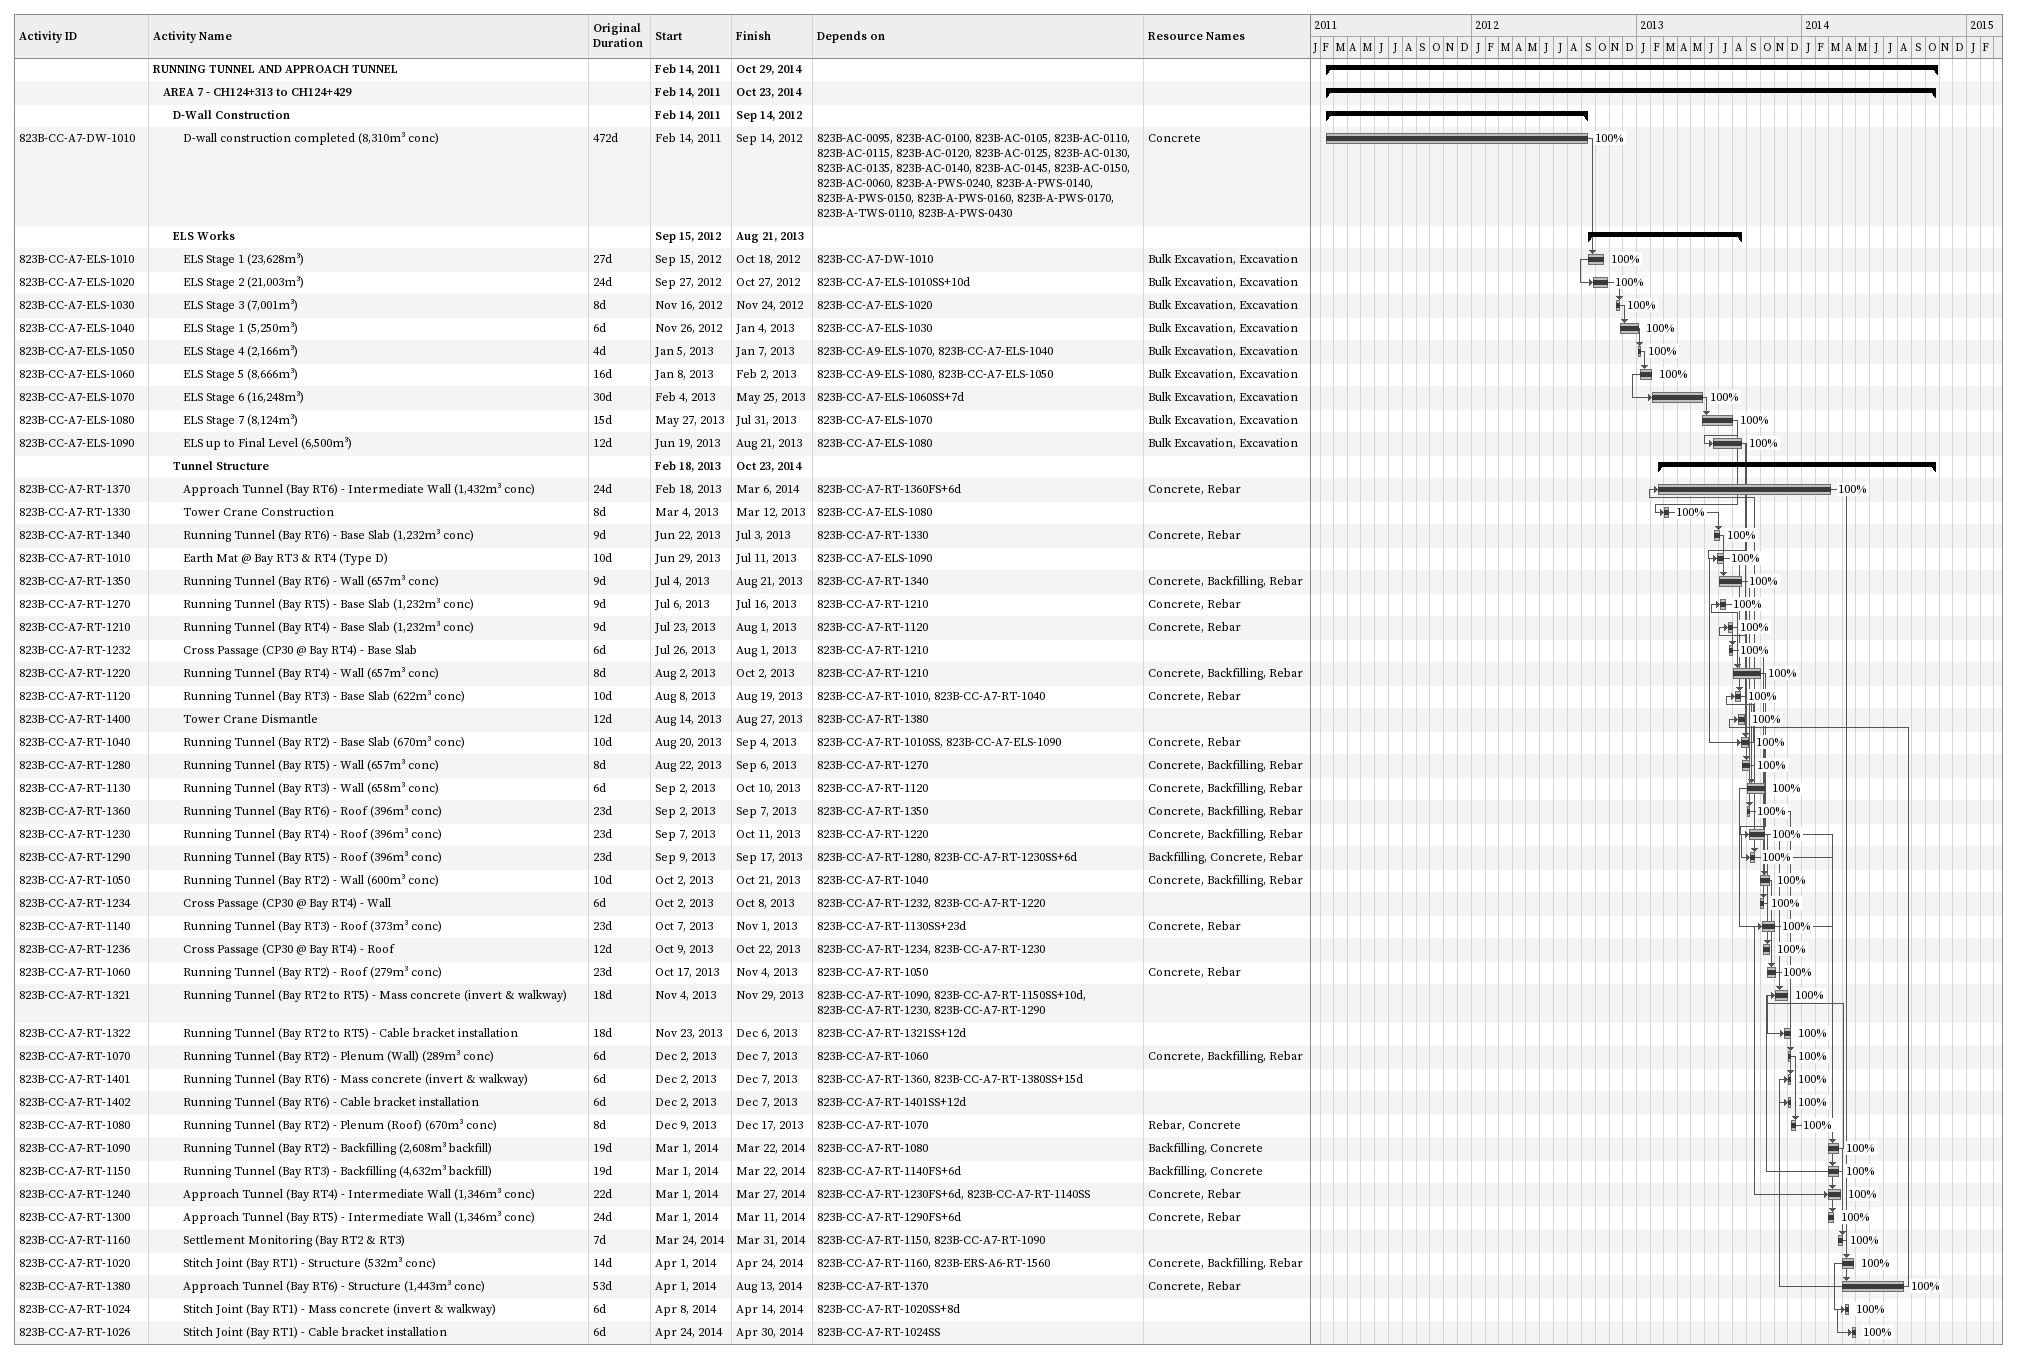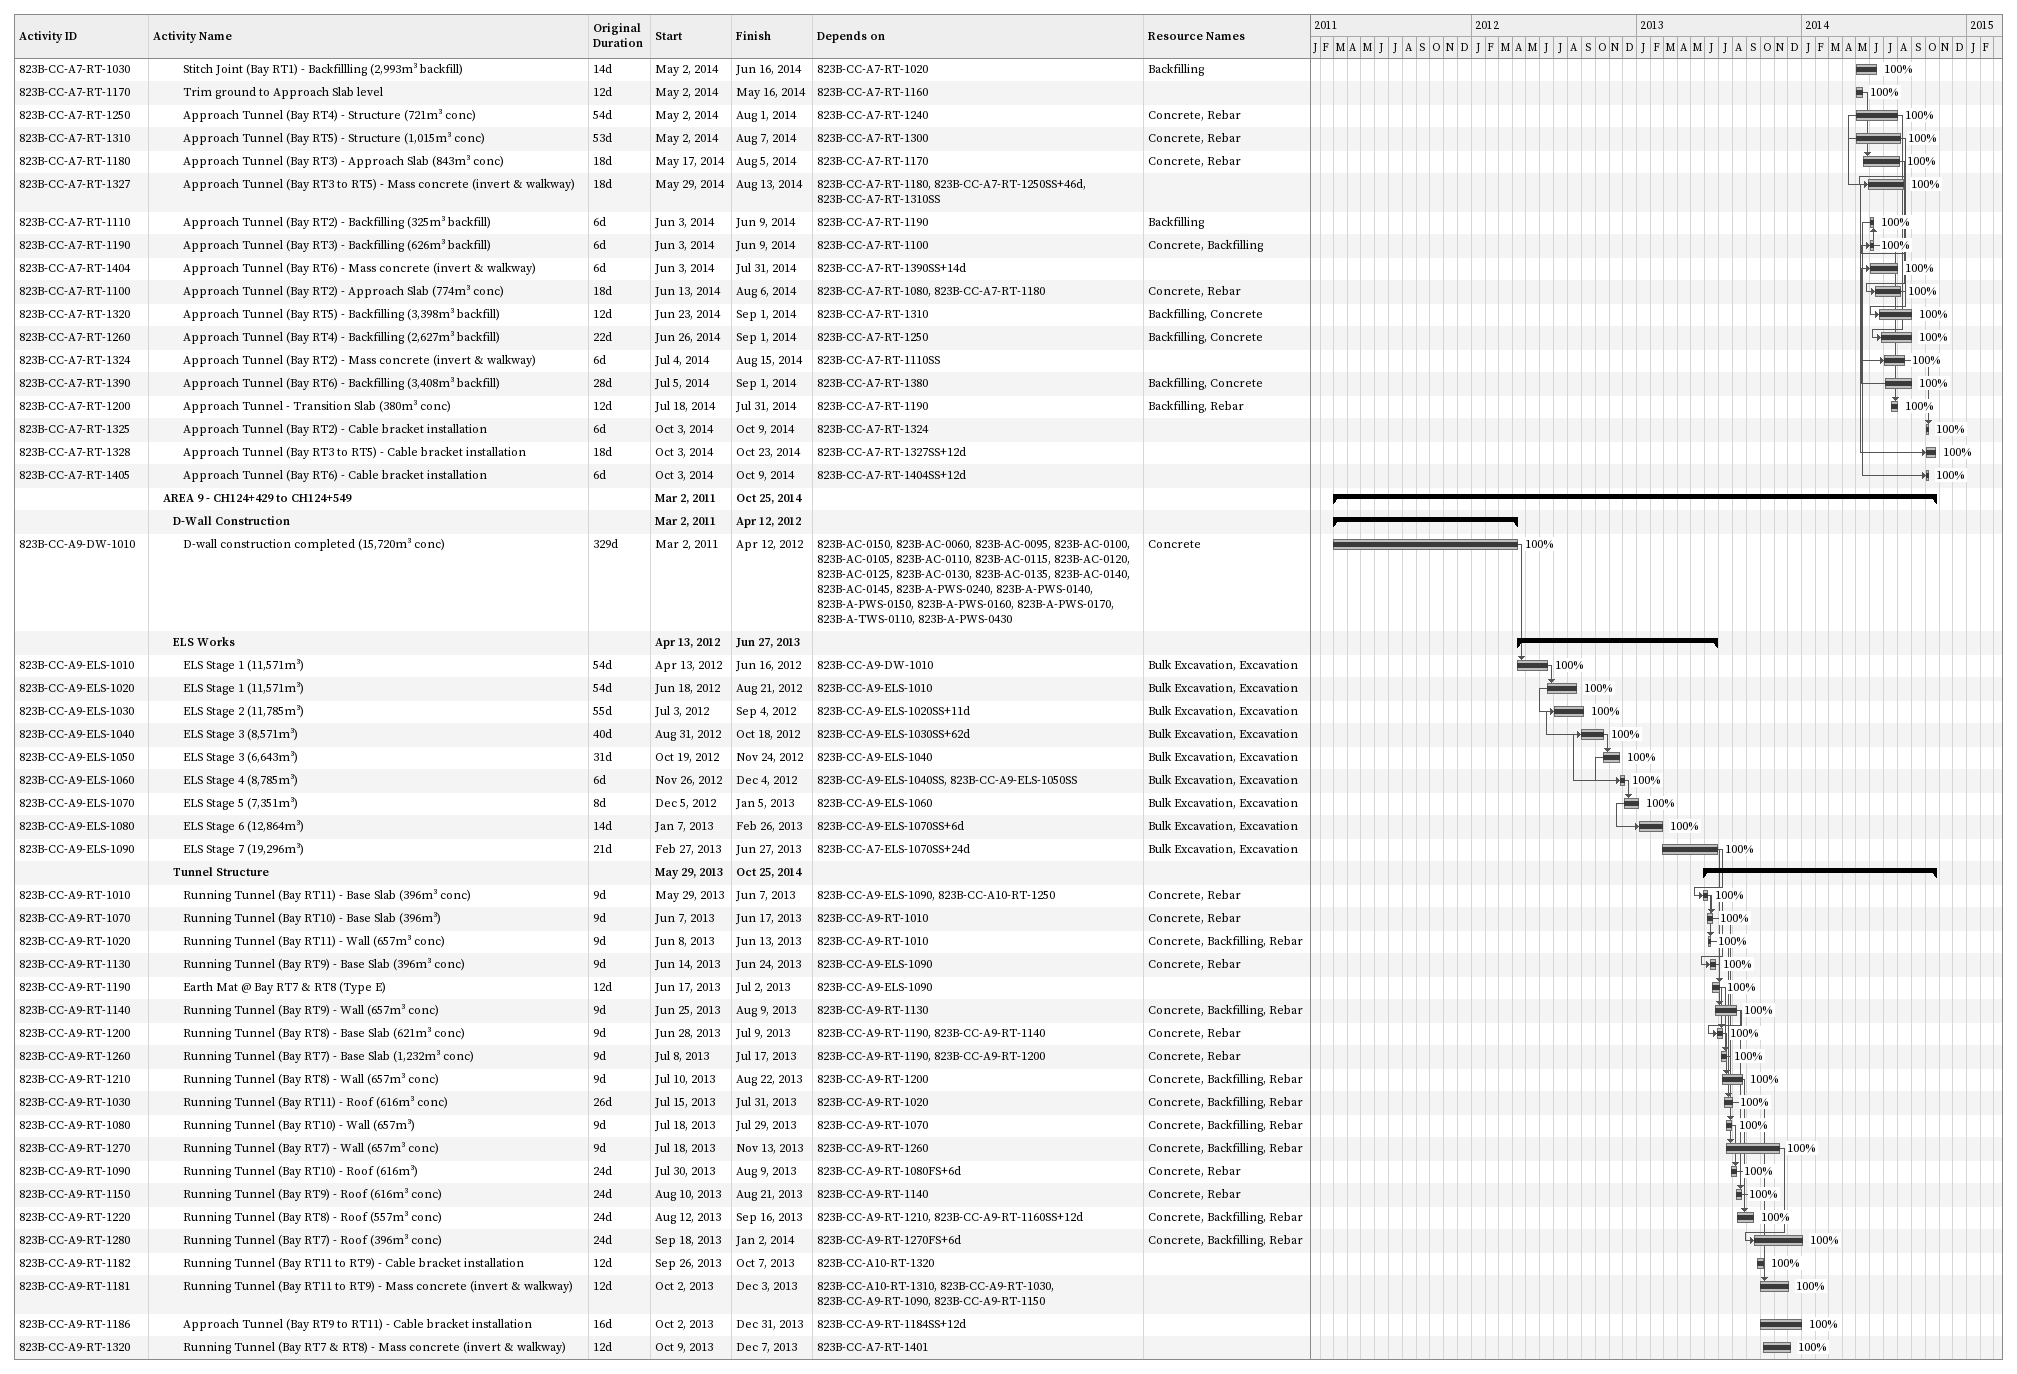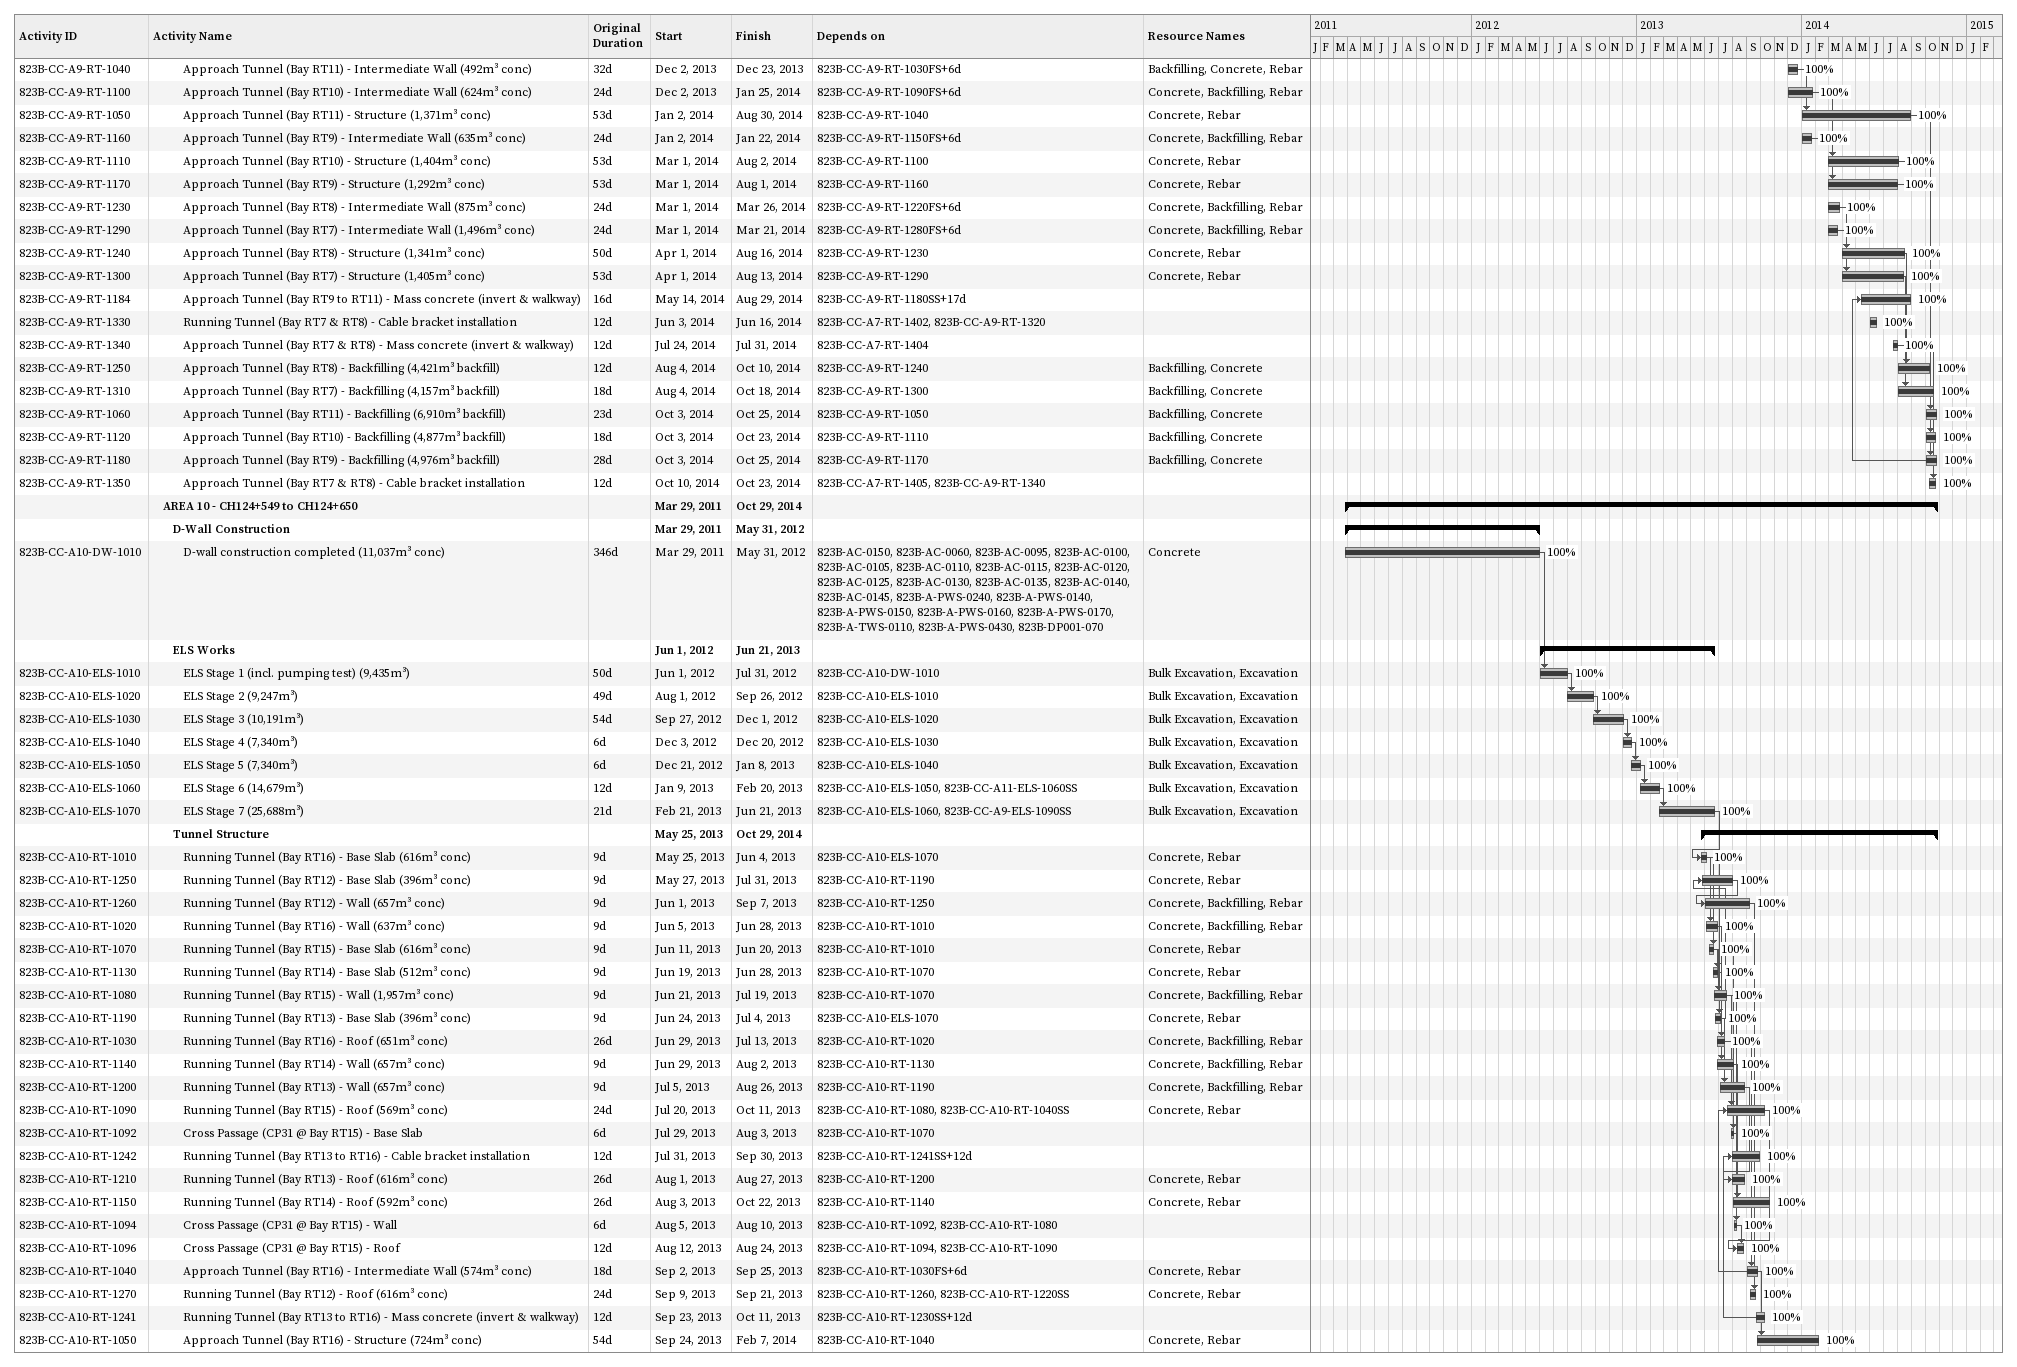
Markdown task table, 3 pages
| ID | Level | Task | Original duration | Start | Finish | Predecessors | Resources | % complete |
|---|---|---|---|---|---|---|---|---|
|  | 1 | **RUNNING TUNNEL AND APPROACH TUNNEL** |  | 2011-02-14 | 2014-10-29 |  |  |  |
|  | 2 | **AREA 7 - CH124+313 to CH124+429** |  | 2011-02-14 | 2014-10-23 |  |  |  |
|  | 3 | **D-Wall Construction** |  | 2011-02-14 | 2012-09-14 |  |  |  |
| 823B-CC-A7-DW-1010 | 4 | D-wall construction completed (8,310m³ conc) | 472d | 2011-02-14 | 2012-09-14 | 823B-AC-0095, 823B-AC-0100, 823B-AC-0105, 823B-AC-0110, 823B-AC-0115, 823B-AC-0120, 823B-AC-0125, 823B-AC-0130, 823B-AC-0135, 823B-AC-0140, 823B-AC-0145, 823B-AC-0150, 823B-AC-0060, 823B-A-PWS-0240, 823B-A-PWS-0140, 823B-A-PWS-0150, 823B-A-PWS-0160, 823B-A-PWS-0170, 823B-A-TWS-0110, 823B-A-PWS-0430 | Concrete | 100 |
|  | 3 | **ELS Works** |  | 2012-09-15 | 2013-08-21 |  |  |  |
| 823B-CC-A7-ELS-1010 | 4 | ELS Stage 1 (23,628m³) | 27d | 2012-09-15 | 2012-10-18 | 823B-CC-A7-DW-1010 | Bulk Excavation, Excavation | 100 |
| 823B-CC-A7-ELS-1020 | 4 | ELS Stage 2 (21,003m³) | 24d | 2012-09-27 | 2012-10-27 | 823B-CC-A7-ELS-1010SS+10d | Bulk Excavation, Excavation | 100 |
| 823B-CC-A7-ELS-1030 | 4 | ELS Stage 3 (7,001m³) | 8d | 2012-11-16 | 2012-11-24 | 823B-CC-A7-ELS-1020 | Bulk Excavation, Excavation | 100 |
| 823B-CC-A7-ELS-1040 | 4 | ELS Stage 1 (5,250m³) | 6d | 2012-11-26 | 2013-01-04 | 823B-CC-A7-ELS-1030 | Bulk Excavation, Excavation | 100 |
| 823B-CC-A7-ELS-1050 | 4 | ELS Stage 4 (2,166m³) | 4d | 2013-01-05 | 2013-01-07 | 823B-CC-A9-ELS-1070, 823B-CC-A7-ELS-1040 | Bulk Excavation, Excavation | 100 |
| 823B-CC-A7-ELS-1060 | 4 | ELS Stage 5 (8,666m³) | 16d | 2013-01-08 | 2013-02-02 | 823B-CC-A9-ELS-1080, 823B-CC-A7-ELS-1050 | Bulk Excavation, Excavation | 100 |
| 823B-CC-A7-ELS-1070 | 4 | ELS Stage 6 (16,248m³) | 30d | 2013-02-04 | 2013-05-25 | 823B-CC-A7-ELS-1060SS+7d | Bulk Excavation, Excavation | 100 |
| 823B-CC-A7-ELS-1080 | 4 | ELS Stage 7 (8,124m³) | 15d | 2013-05-27 | 2013-07-31 | 823B-CC-A7-ELS-1070 | Bulk Excavation, Excavation | 100 |
| 823B-CC-A7-ELS-1090 | 4 | ELS up to Final Level (6,500m³) | 12d | 2013-06-19 | 2013-08-21 | 823B-CC-A7-ELS-1080 | Bulk Excavation, Excavation | 100 |
|  | 3 | **Tunnel Structure** |  | 2013-02-18 | 2014-10-23 |  |  |  |
| 823B-CC-A7-RT-1370 | 4 | Approach Tunnel (Bay RT6) - Intermediate Wall (1,432m³ conc) | 24d | 2013-02-18 | 2014-03-06 | 823B-CC-A7-RT-1360FS+6d | Concrete, Rebar | 100 |
| 823B-CC-A7-RT-1330 | 4 | Tower Crane Construction | 8d | 2013-03-04 | 2013-03-12 | 823B-CC-A7-ELS-1080 |  | 100 |
| 823B-CC-A7-RT-1340 | 4 | Running Tunnel (Bay RT6) - Base Slab (1,232m³ conc) | 9d | 2013-06-22 | 2013-07-03 | 823B-CC-A7-RT-1330 | Concrete, Rebar | 100 |
| 823B-CC-A7-RT-1010 | 4 | Earth Mat @ Bay RT3 & RT4 (Type D) | 10d | 2013-06-29 | 2013-07-11 | 823B-CC-A7-ELS-1090 |  | 100 |
| 823B-CC-A7-RT-1350 | 4 | Running Tunnel (Bay RT6) - Wall (657m³ conc) | 9d | 2013-07-04 | 2013-08-21 | 823B-CC-A7-RT-1340 | Concrete, Backfilling, Rebar | 100 |
| 823B-CC-A7-RT-1270 | 4 | Running Tunnel (Bay RT5) - Base Slab (1,232m³ conc) | 9d | 2013-07-06 | 2013-07-16 | 823B-CC-A7-RT-1210 | Concrete, Rebar | 100 |
| 823B-CC-A7-RT-1210 | 4 | Running Tunnel (Bay RT4) - Base Slab (1,232m³ conc) | 9d | 2013-07-23 | 2013-08-01 | 823B-CC-A7-RT-1120 | Concrete, Rebar | 100 |
| 823B-CC-A7-RT-1232 | 4 | Cross Passage (CP30 @ Bay RT4) - Base Slab | 6d | 2013-07-26 | 2013-08-01 | 823B-CC-A7-RT-1210 |  | 100 |
| 823B-CC-A7-RT-1220 | 4 | Running Tunnel (Bay RT4) - Wall (657m³ conc) | 8d | 2013-08-02 | 2013-10-02 | 823B-CC-A7-RT-1210 | Concrete, Backfilling, Rebar | 100 |
| 823B-CC-A7-RT-1120 | 4 | Running Tunnel (Bay RT3) - Base Slab (622m³ conc) | 10d | 2013-08-08 | 2013-08-19 | 823B-CC-A7-RT-1010, 823B-CC-A7-RT-1040 | Concrete, Rebar | 100 |
| 823B-CC-A7-RT-1400 | 4 | Tower Crane Dismantle | 12d | 2013-08-14 | 2013-08-27 | 823B-CC-A7-RT-1380 |  | 100 |
| 823B-CC-A7-RT-1040 | 4 | Running Tunnel (Bay RT2) - Base Slab (670m³ conc) | 10d | 2013-08-20 | 2013-09-04 | 823B-CC-A7-RT-1010SS, 823B-CC-A7-ELS-1090 | Concrete, Rebar | 100 |
| 823B-CC-A7-RT-1280 | 4 | Running Tunnel (Bay RT5) - Wall (657m³ conc) | 8d | 2013-08-22 | 2013-09-06 | 823B-CC-A7-RT-1270 | Concrete, Backfilling, Rebar | 100 |
| 823B-CC-A7-RT-1130 | 4 | Running Tunnel (Bay RT3) - Wall (658m³ conc) | 6d | 2013-09-02 | 2013-10-10 | 823B-CC-A7-RT-1120 | Concrete, Backfilling, Rebar | 100 |
| 823B-CC-A7-RT-1360 | 4 | Running Tunnel (Bay RT6) - Roof (396m³ conc) | 23d | 2013-09-02 | 2013-09-07 | 823B-CC-A7-RT-1350 | Concrete, Backfilling, Rebar | 100 |
| 823B-CC-A7-RT-1230 | 4 | Running Tunnel (Bay RT4) - Roof (396m³ conc) | 23d | 2013-09-07 | 2013-10-11 | 823B-CC-A7-RT-1220 | Concrete, Backfilling, Rebar | 100 |
| 823B-CC-A7-RT-1290 | 4 | Running Tunnel (Bay RT5) - Roof (396m³ conc) | 23d | 2013-09-09 | 2013-09-17 | 823B-CC-A7-RT-1280, 823B-CC-A7-RT-1230SS+6d | Backfilling, Concrete, Rebar | 100 |
| 823B-CC-A7-RT-1050 | 4 | Running Tunnel (Bay RT2) - Wall (600m³ conc) | 10d | 2013-10-02 | 2013-10-21 | 823B-CC-A7-RT-1040 | Concrete, Backfilling, Rebar | 100 |
| 823B-CC-A7-RT-1234 | 4 | Cross Passage (CP30 @ Bay RT4) - Wall | 6d | 2013-10-02 | 2013-10-08 | 823B-CC-A7-RT-1232, 823B-CC-A7-RT-1220 |  | 100 |
| 823B-CC-A7-RT-1140 | 4 | Running Tunnel (Bay RT3) - Roof (373m³ conc) | 23d | 2013-10-07 | 2013-11-01 | 823B-CC-A7-RT-1130SS+23d | Concrete, Rebar | 100 |
| 823B-CC-A7-RT-1236 | 4 | Cross Passage (CP30 @ Bay RT4) - Roof | 12d | 2013-10-09 | 2013-10-22 | 823B-CC-A7-RT-1234, 823B-CC-A7-RT-1230 |  | 100 |
| 823B-CC-A7-RT-1060 | 4 | Running Tunnel (Bay RT2) - Roof (279m³ conc) | 23d | 2013-10-17 | 2013-11-04 | 823B-CC-A7-RT-1050 | Concrete, Rebar | 100 |
| 823B-CC-A7-RT-1321 | 4 | Running Tunnel (Bay RT2 to RT5) - Mass concrete (invert & walkway) | 18d | 2013-11-04 | 2013-11-29 | 823B-CC-A7-RT-1090, 823B-CC-A7-RT-1150SS+10d, 823B-CC-A7-RT-1230, 823B-CC-A7-RT-1290 |  | 100 |
| 823B-CC-A7-RT-1322 | 4 | Running Tunnel (Bay RT2 to RT5) - Cable bracket installation | 18d | 2013-11-23 | 2013-12-06 | 823B-CC-A7-RT-1321SS+12d |  | 100 |
| 823B-CC-A7-RT-1070 | 4 | Running Tunnel (Bay RT2) - Plenum (Wall) (289m³ conc) | 6d | 2013-12-02 | 2013-12-07 | 823B-CC-A7-RT-1060 | Concrete, Backfilling, Rebar | 100 |
| 823B-CC-A7-RT-1401 | 4 | Running Tunnel (Bay RT6) - Mass concrete (invert & walkway) | 6d | 2013-12-02 | 2013-12-07 | 823B-CC-A7-RT-1360, 823B-CC-A7-RT-1380SS+15d |  | 100 |
| 823B-CC-A7-RT-1402 | 4 | Running Tunnel (Bay RT6) - Cable bracket installation | 6d | 2013-12-02 | 2013-12-07 | 823B-CC-A7-RT-1401SS+12d |  | 100 |
| 823B-CC-A7-RT-1080 | 4 | Running Tunnel (Bay RT2) - Plenum (Roof) (670m³ conc) | 8d | 2013-12-09 | 2013-12-17 | 823B-CC-A7-RT-1070 | Rebar, Concrete | 100 |
| 823B-CC-A7-RT-1090 | 4 | Running Tunnel (Bay RT2) - Backfilling (2,608m³ backfill) | 19d | 2014-03-01 | 2014-03-22 | 823B-CC-A7-RT-1080 | Backfilling, Concrete | 100 |
| 823B-CC-A7-RT-1150 | 4 | Running Tunnel (Bay RT3) - Backfilling (4,632m³ backfill) | 19d | 2014-03-01 | 2014-03-22 | 823B-CC-A7-RT-1140FS+6d | Backfilling, Concrete | 100 |
| 823B-CC-A7-RT-1240 | 4 | Approach Tunnel (Bay RT4) - Intermediate Wall (1,346m³ conc) | 22d | 2014-03-01 | 2014-03-27 | 823B-CC-A7-RT-1230FS+6d, 823B-CC-A7-RT-1140SS | Concrete, Rebar | 100 |
| 823B-CC-A7-RT-1300 | 4 | Approach Tunnel (Bay RT5) - Intermediate Wall (1,346m³ conc) | 24d | 2014-03-01 | 2014-03-11 | 823B-CC-A7-RT-1290FS+6d | Concrete, Rebar | 100 |
| 823B-CC-A7-RT-1160 | 4 | Settlement Monitoring (Bay RT2 & RT3) | 7d | 2014-03-24 | 2014-03-31 | 823B-CC-A7-RT-1150, 823B-CC-A7-RT-1090 |  | 100 |
| 823B-CC-A7-RT-1020 | 4 | Stitch Joint (Bay RT1) - Structure (532m³ conc) | 14d | 2014-04-01 | 2014-04-24 | 823B-CC-A7-RT-1160, 823B-ERS-A6-RT-1560 | Concrete, Backfilling, Rebar | 100 |
| 823B-CC-A7-RT-1380 | 4 | Approach Tunnel (Bay RT6) - Structure (1,443m³ conc) | 53d | 2014-04-01 | 2014-08-13 | 823B-CC-A7-RT-1370 | Concrete, Rebar | 100 |
| 823B-CC-A7-RT-1024 | 4 | Stitch Joint (Bay RT1) - Mass concrete (invert & walkway) | 6d | 2014-04-08 | 2014-04-14 | 823B-CC-A7-RT-1020SS+8d |  | 100 |
| 823B-CC-A7-RT-1026 | 4 | Stitch Joint (Bay RT1) - Cable bracket installation | 6d | 2014-04-24 | 2014-04-30 | 823B-CC-A7-RT-1024SS |  | 100 |
| 823B-CC-A7-RT-1030 | 4 | Stitch Joint (Bay RT1) - Backfillling (2,993m³ backfill) | 14d | 2014-05-02 | 2014-06-16 | 823B-CC-A7-RT-1020 | Backfilling | 100 |
| 823B-CC-A7-RT-1170 | 4 | Trim ground to Approach Slab level | 12d | 2014-05-02 | 2014-05-16 | 823B-CC-A7-RT-1160 |  | 100 |
| 823B-CC-A7-RT-1250 | 4 | Approach Tunnel (Bay RT4) - Structure (721m³ conc) | 54d | 2014-05-02 | 2014-08-01 | 823B-CC-A7-RT-1240 | Concrete, Rebar | 100 |
| 823B-CC-A7-RT-1310 | 4 | Approach Tunnel (Bay RT5) - Structure (1,015m³ conc) | 53d | 2014-05-02 | 2014-08-07 | 823B-CC-A7-RT-1300 | Concrete, Rebar | 100 |
| 823B-CC-A7-RT-1180 | 4 | Approach Tunnel (Bay RT3) - Approach Slab (843m³ conc) | 18d | 2014-05-17 | 2014-08-05 | 823B-CC-A7-RT-1170 | Concrete, Rebar | 100 |
| 823B-CC-A7-RT-1327 | 4 | Approach Tunnel (Bay RT3 to RT5) - Mass concrete (invert & walkway) | 18d | 2014-05-29 | 2014-08-13 | 823B-CC-A7-RT-1180, 823B-CC-A7-RT-1250SS+46d, 823B-CC-A7-RT-1310SS |  | 100 |
| 823B-CC-A7-RT-1110 | 4 | Approach Tunnel (Bay RT2) - Backfilling (325m³ backfill) | 6d | 2014-06-03 | 2014-06-09 | 823B-CC-A7-RT-1190 | Backfilling | 100 |
| 823B-CC-A7-RT-1190 | 4 | Approach Tunnel (Bay RT3) - Backfilling (626m³ backfill) | 6d | 2014-06-03 | 2014-06-09 | 823B-CC-A7-RT-1100 | Concrete, Backfilling | 100 |
| 823B-CC-A7-RT-1404 | 4 | Approach Tunnel (Bay RT6) - Mass concrete (invert & walkway) | 6d | 2014-06-03 | 2014-07-31 | 823B-CC-A7-RT-1390SS+14d |  | 100 |
| 823B-CC-A7-RT-1100 | 4 | Approach Tunnel (Bay RT2) - Approach Slab (774m³ conc) | 18d | 2014-06-13 | 2014-08-06 | 823B-CC-A7-RT-1080, 823B-CC-A7-RT-1180 | Concrete, Rebar | 100 |
| 823B-CC-A7-RT-1320 | 4 | Approach Tunnel (Bay RT5) - Backfilling (3,398m³ backfill) | 12d | 2014-06-23 | 2014-09-01 | 823B-CC-A7-RT-1310 | Backfilling, Concrete | 100 |
| 823B-CC-A7-RT-1260 | 4 | Approach Tunnel (Bay RT4) - Backfilling (2,627m³ backfill) | 22d | 2014-06-26 | 2014-09-01 | 823B-CC-A7-RT-1250 | Backfilling, Concrete | 100 |
| 823B-CC-A7-RT-1324 | 4 | Approach Tunnel (Bay RT2) - Mass concrete (invert & walkway) | 6d | 2014-07-04 | 2014-08-15 | 823B-CC-A7-RT-1110SS |  | 100 |
| 823B-CC-A7-RT-1390 | 4 | Approach Tunnel (Bay RT6) - Backfilling (3,408m³ backfill) | 28d | 2014-07-05 | 2014-09-01 | 823B-CC-A7-RT-1380 | Backfilling, Concrete | 100 |
| 823B-CC-A7-RT-1200 | 4 | Approach Tunnel - Transition Slab (380m³ conc) | 12d | 2014-07-18 | 2014-07-31 | 823B-CC-A7-RT-1190 | Backfilling, Rebar | 100 |
| 823B-CC-A7-RT-1325 | 4 | Approach Tunnel (Bay RT2) - Cable bracket installation | 6d | 2014-10-03 | 2014-10-09 | 823B-CC-A7-RT-1324 |  | 100 |
| 823B-CC-A7-RT-1328 | 4 | Approach Tunnel (Bay RT3 to RT5) - Cable bracket installation | 18d | 2014-10-03 | 2014-10-23 | 823B-CC-A7-RT-1327SS+12d |  | 100 |
| 823B-CC-A7-RT-1405 | 4 | Approach Tunnel (Bay RT6) - Cable bracket installation | 6d | 2014-10-03 | 2014-10-09 | 823B-CC-A7-RT-1404SS+12d |  | 100 |
|  | 2 | **AREA 9 - CH124+429 to CH124+549** |  | 2011-03-02 | 2014-10-25 |  |  |  |
|  | 3 | **D-Wall Construction** |  | 2011-03-02 | 2012-04-12 |  |  |  |
| 823B-CC-A9-DW-1010 | 4 | D-wall construction completed (15,720m³ conc) | 329d | 2011-03-02 | 2012-04-12 | 823B-AC-0150, 823B-AC-0060, 823B-AC-0095, 823B-AC-0100, 823B-AC-0105, 823B-AC-0110, 823B-AC-0115, 823B-AC-0120, 823B-AC-0125, 823B-AC-0130, 823B-AC-0135, 823B-AC-0140, 823B-AC-0145, 823B-A-PWS-0240, 823B-A-PWS-0140, 823B-A-PWS-0150, 823B-A-PWS-0160, 823B-A-PWS-0170, 823B-A-TWS-0110, 823B-A-PWS-0430 | Concrete | 100 |
|  | 3 | **ELS Works** |  | 2012-04-13 | 2013-06-27 |  |  |  |
| 823B-CC-A9-ELS-1010 | 4 | ELS Stage 1 (11,571m³) | 54d | 2012-04-13 | 2012-06-16 | 823B-CC-A9-DW-1010 | Bulk Excavation, Excavation | 100 |
| 823B-CC-A9-ELS-1020 | 4 | ELS Stage 1 (11,571m³) | 54d | 2012-06-18 | 2012-08-21 | 823B-CC-A9-ELS-1010 | Bulk Excavation, Excavation | 100 |
| 823B-CC-A9-ELS-1030 | 4 | ELS Stage 2 (11,785m³) | 55d | 2012-07-03 | 2012-09-04 | 823B-CC-A9-ELS-1020SS+11d | Bulk Excavation, Excavation | 100 |
| 823B-CC-A9-ELS-1040 | 4 | ELS Stage 3 (8,571m³) | 40d | 2012-08-31 | 2012-10-18 | 823B-CC-A9-ELS-1030SS+62d | Bulk Excavation, Excavation | 100 |
| 823B-CC-A9-ELS-1050 | 4 | ELS Stage 3 (6,643m³) | 31d | 2012-10-19 | 2012-11-24 | 823B-CC-A9-ELS-1040 | Bulk Excavation, Excavation | 100 |
| 823B-CC-A9-ELS-1060 | 4 | ELS Stage 4 (8,785m³) | 6d | 2012-11-26 | 2012-12-04 | 823B-CC-A9-ELS-1040SS, 823B-CC-A9-ELS-1050SS | Bulk Excavation, Excavation | 100 |
| 823B-CC-A9-ELS-1070 | 4 | ELS Stage 5 (7,351m³) | 8d | 2012-12-05 | 2013-01-05 | 823B-CC-A9-ELS-1060 | Bulk Excavation, Excavation | 100 |
| 823B-CC-A9-ELS-1080 | 4 | ELS Stage 6 (12,864m³) | 14d | 2013-01-07 | 2013-02-26 | 823B-CC-A9-ELS-1070SS+6d | Bulk Excavation, Excavation | 100 |
| 823B-CC-A9-ELS-1090 | 4 | ELS Stage 7 (19,296m³) | 21d | 2013-02-27 | 2013-06-27 | 823B-CC-A7-ELS-1070SS+24d | Bulk Excavation, Excavation | 100 |
|  | 3 | **Tunnel Structure** |  | 2013-05-29 | 2014-10-25 |  |  |  |
| 823B-CC-A9-RT-1010 | 4 | Running Tunnel (Bay RT11) - Base Slab (396m³ conc) | 9d | 2013-05-29 | 2013-06-07 | 823B-CC-A9-ELS-1090, 823B-CC-A10-RT-1250 | Concrete, Rebar | 100 |
| 823B-CC-A9-RT-1070 | 4 | Running Tunnel (Bay RT10) - Base Slab (396m³) | 9d | 2013-06-07 | 2013-06-17 | 823B-CC-A9-RT-1010 | Concrete, Rebar | 100 |
| 823B-CC-A9-RT-1020 | 4 | Running Tunnel (Bay RT11) - Wall (657m³ conc) | 9d | 2013-06-08 | 2013-06-13 | 823B-CC-A9-RT-1010 | Concrete, Backfilling, Rebar | 100 |
| 823B-CC-A9-RT-1130 | 4 | Running Tunnel (Bay RT9) - Base Slab (396m³ conc) | 9d | 2013-06-14 | 2013-06-24 | 823B-CC-A9-ELS-1090 | Concrete, Rebar | 100 |
| 823B-CC-A9-RT-1190 | 4 | Earth Mat @ Bay RT7 & RT8 (Type E) | 12d | 2013-06-17 | 2013-07-02 | 823B-CC-A9-ELS-1090 |  | 100 |
| 823B-CC-A9-RT-1140 | 4 | Running Tunnel (Bay RT9) - Wall (657m³ conc) | 9d | 2013-06-25 | 2013-08-09 | 823B-CC-A9-RT-1130 | Concrete, Backfilling, Rebar | 100 |
| 823B-CC-A9-RT-1200 | 4 | Running Tunnel (Bay RT8) - Base Slab (621m³ conc) | 9d | 2013-06-28 | 2013-07-09 | 823B-CC-A9-RT-1190, 823B-CC-A9-RT-1140 | Concrete, Rebar | 100 |
| 823B-CC-A9-RT-1260 | 4 | Running Tunnel (Bay RT7) - Base Slab (1,232m³ conc) | 9d | 2013-07-08 | 2013-07-17 | 823B-CC-A9-RT-1190, 823B-CC-A9-RT-1200 | Concrete, Rebar | 100 |
| 823B-CC-A9-RT-1210 | 4 | Running Tunnel (Bay RT8) - Wall (657m³ conc) | 9d | 2013-07-10 | 2013-08-22 | 823B-CC-A9-RT-1200 | Concrete, Backfilling, Rebar | 100 |
| 823B-CC-A9-RT-1030 | 4 | Running Tunnel (Bay RT11) - Roof (616m³ conc) | 26d | 2013-07-15 | 2013-07-31 | 823B-CC-A9-RT-1020 | Concrete, Backfilling, Rebar | 100 |
| 823B-CC-A9-RT-1080 | 4 | Running Tunnel (Bay RT10) - Wall (657m³) | 9d | 2013-07-18 | 2013-07-29 | 823B-CC-A9-RT-1070 | Concrete, Backfilling, Rebar | 100 |
| 823B-CC-A9-RT-1270 | 4 | Running Tunnel (Bay RT7) - Wall (657m³ conc) | 9d | 2013-07-18 | 2013-11-13 | 823B-CC-A9-RT-1260 | Concrete, Backfilling, Rebar | 100 |
| 823B-CC-A9-RT-1090 | 4 | Running Tunnel (Bay RT10) - Roof (616m³) | 24d | 2013-07-30 | 2013-08-09 | 823B-CC-A9-RT-1080FS+6d | Concrete, Rebar | 100 |
| 823B-CC-A9-RT-1150 | 4 | Running Tunnel (Bay RT9) - Roof (616m³ conc) | 24d | 2013-08-10 | 2013-08-21 | 823B-CC-A9-RT-1140 | Concrete, Rebar | 100 |
| 823B-CC-A9-RT-1220 | 4 | Running Tunnel (Bay RT8) - Roof (557m³ conc) | 24d | 2013-08-12 | 2013-09-16 | 823B-CC-A9-RT-1210, 823B-CC-A9-RT-1160SS+12d | Concrete, Backfilling, Rebar | 100 |
| 823B-CC-A9-RT-1280 | 4 | Running Tunnel (Bay RT7) - Roof (396m³ conc) | 24d | 2013-09-18 | 2014-01-02 | 823B-CC-A9-RT-1270FS+6d | Concrete, Backfilling, Rebar | 100 |
| 823B-CC-A9-RT-1182 | 4 | Running Tunnel (Bay RT11 to RT9) - Cable bracket installation | 12d | 2013-09-26 | 2013-10-07 | 823B-CC-A10-RT-1320 |  | 100 |
| 823B-CC-A9-RT-1181 | 4 | Running Tunnel (Bay RT11 to RT9) - Mass concrete (invert & walkway) | 12d | 2013-10-02 | 2013-12-03 | 823B-CC-A10-RT-1310, 823B-CC-A9-RT-1030, 823B-CC-A9-RT-1090, 823B-CC-A9-RT-1150 |  | 100 |
| 823B-CC-A9-RT-1186 | 4 | Approach Tunnel (Bay RT9 to RT11) - Cable bracket installation | 16d | 2013-10-02 | 2013-12-31 | 823B-CC-A9-RT-1184SS+12d |  | 100 |
| 823B-CC-A9-RT-1320 | 4 | Running Tunnel (Bay RT7 & RT8) - Mass concrete (invert & walkway) | 12d | 2013-10-09 | 2013-12-07 | 823B-CC-A7-RT-1401 |  | 100 |
| 823B-CC-A9-RT-1040 | 4 | Approach Tunnel (Bay RT11) - Intermediate Wall (492m³ conc) | 32d | 2013-12-02 | 2013-12-23 | 823B-CC-A9-RT-1030FS+6d | Backfilling, Concrete, Rebar | 100 |
| 823B-CC-A9-RT-1100 | 4 | Approach Tunnel (Bay RT10) - Intermediate Wall (624m³ conc) | 24d | 2013-12-02 | 2014-01-25 | 823B-CC-A9-RT-1090FS+6d | Concrete, Backfilling, Rebar | 100 |
| 823B-CC-A9-RT-1050 | 4 | Approach Tunnel (Bay RT11) - Structure (1,371m³ conc) | 53d | 2014-01-02 | 2014-08-30 | 823B-CC-A9-RT-1040 | Concrete, Rebar | 100 |
| 823B-CC-A9-RT-1160 | 4 | Approach Tunnel (Bay RT9) - Intermediate Wall (635m³ conc) | 24d | 2014-01-02 | 2014-01-22 | 823B-CC-A9-RT-1150FS+6d | Concrete, Backfilling, Rebar | 100 |
| 823B-CC-A9-RT-1110 | 4 | Approach Tunnel (Bay RT10) - Structure (1,404m³ conc) | 53d | 2014-03-01 | 2014-08-02 | 823B-CC-A9-RT-1100 | Concrete, Rebar | 100 |
| 823B-CC-A9-RT-1170 | 4 | Approach Tunnel (Bay RT9) - Structure (1,292m³ conc) | 53d | 2014-03-01 | 2014-08-01 | 823B-CC-A9-RT-1160 | Concrete, Rebar | 100 |
| 823B-CC-A9-RT-1230 | 4 | Approach Tunnel (Bay RT8) - Intermediate Wall (875m³ conc) | 24d | 2014-03-01 | 2014-03-26 | 823B-CC-A9-RT-1220FS+6d | Concrete, Backfilling, Rebar | 100 |
| 823B-CC-A9-RT-1290 | 4 | Approach Tunnel (Bay RT7) - Intermediate Wall (1,496m³ conc) | 24d | 2014-03-01 | 2014-03-21 | 823B-CC-A9-RT-1280FS+6d | Concrete, Backfilling, Rebar | 100 |
| 823B-CC-A9-RT-1240 | 4 | Approach Tunnel (Bay RT8) - Structure (1,341m³ conc) | 50d | 2014-04-01 | 2014-08-16 | 823B-CC-A9-RT-1230 | Concrete, Rebar | 100 |
| 823B-CC-A9-RT-1300 | 4 | Approach Tunnel (Bay RT7) - Structure (1,405m³ conc) | 53d | 2014-04-01 | 2014-08-13 | 823B-CC-A9-RT-1290 | Concrete, Rebar | 100 |
| 823B-CC-A9-RT-1184 | 4 | Approach Tunnel (Bay RT9 to RT11) - Mass concrete (invert & walkway) | 16d | 2014-05-14 | 2014-08-29 | 823B-CC-A9-RT-1180SS+17d |  | 100 |
| 823B-CC-A9-RT-1330 | 4 | Running Tunnel (Bay RT7 & RT8) - Cable bracket installation | 12d | 2014-06-03 | 2014-06-16 | 823B-CC-A7-RT-1402, 823B-CC-A9-RT-1320 |  | 100 |
| 823B-CC-A9-RT-1340 | 4 | Approach Tunnel (Bay RT7 & RT8) - Mass concrete (invert & walkway) | 12d | 2014-07-24 | 2014-07-31 | 823B-CC-A7-RT-1404 |  | 100 |
| 823B-CC-A9-RT-1250 | 4 | Approach Tunnel (Bay RT8) - Backfilling (4,421m³ backfill) | 12d | 2014-08-04 | 2014-10-10 | 823B-CC-A9-RT-1240 | Backfilling, Concrete | 100 |
| 823B-CC-A9-RT-1310 | 4 | Approach Tunnel (Bay RT7) - Backfilling (4,157m³ backfill) | 18d | 2014-08-04 | 2014-10-18 | 823B-CC-A9-RT-1300 | Backfilling, Concrete | 100 |
| 823B-CC-A9-RT-1060 | 4 | Approach Tunnel (Bay RT11) - Backfilling (6,910m³ backfill) | 23d | 2014-10-03 | 2014-10-25 | 823B-CC-A9-RT-1050 | Backfilling, Concrete | 100 |
| 823B-CC-A9-RT-1120 | 4 | Approach Tunnel (Bay RT10) - Backfilling (4,877m³ backfill) | 18d | 2014-10-03 | 2014-10-23 | 823B-CC-A9-RT-1110 | Backfilling, Concrete | 100 |
| 823B-CC-A9-RT-1180 | 4 | Approach Tunnel (Bay RT9) - Backfilling (4,976m³ backfill) | 28d | 2014-10-03 | 2014-10-25 | 823B-CC-A9-RT-1170 | Backfilling, Concrete | 100 |
| 823B-CC-A9-RT-1350 | 4 | Approach Tunnel (Bay RT7 & RT8) - Cable bracket installation | 12d | 2014-10-10 | 2014-10-23 | 823B-CC-A7-RT-1405, 823B-CC-A9-RT-1340 |  | 100 |
|  | 2 | **AREA 10 - CH124+549 to CH124+650** |  | 2011-03-29 | 2014-10-29 |  |  |  |
|  | 3 | **D-Wall Construction** |  | 2011-03-29 | 2012-05-31 |  |  |  |
| 823B-CC-A10-DW-1010 | 4 | D-wall construction completed (11,037m³ conc) | 346d | 2011-03-29 | 2012-05-31 | 823B-AC-0150, 823B-AC-0060, 823B-AC-0095, 823B-AC-0100, 823B-AC-0105, 823B-AC-0110, 823B-AC-0115, 823B-AC-0120, 823B-AC-0125, 823B-AC-0130, 823B-AC-0135, 823B-AC-0140, 823B-AC-0145, 823B-A-PWS-0240, 823B-A-PWS-0140, 823B-A-PWS-0150, 823B-A-PWS-0160, 823B-A-PWS-0170, 823B-A-TWS-0110, 823B-A-PWS-0430, 823B-DP001-070 | Concrete | 100 |
|  | 3 | **ELS Works** |  | 2012-06-01 | 2013-06-21 |  |  |  |
| 823B-CC-A10-ELS-1010 | 4 | ELS Stage 1 (incl. pumping test) (9,435m³) | 50d | 2012-06-01 | 2012-07-31 | 823B-CC-A10-DW-1010 | Bulk Excavation, Excavation | 100 |
| 823B-CC-A10-ELS-1020 | 4 | ELS Stage 2 (9,247m³) | 49d | 2012-08-01 | 2012-09-26 | 823B-CC-A10-ELS-1010 | Bulk Excavation, Excavation | 100 |
| 823B-CC-A10-ELS-1030 | 4 | ELS Stage 3 (10,191m³) | 54d | 2012-09-27 | 2012-12-01 | 823B-CC-A10-ELS-1020 | Bulk Excavation, Excavation | 100 |
| 823B-CC-A10-ELS-1040 | 4 | ELS Stage 4 (7,340m³) | 6d | 2012-12-03 | 2012-12-20 | 823B-CC-A10-ELS-1030 | Bulk Excavation, Excavation | 100 |
| 823B-CC-A10-ELS-1050 | 4 | ELS Stage 5 (7,340m³) | 6d | 2012-12-21 | 2013-01-08 | 823B-CC-A10-ELS-1040 | Bulk Excavation, Excavation | 100 |
| 823B-CC-A10-ELS-1060 | 4 | ELS Stage 6 (14,679m³) | 12d | 2013-01-09 | 2013-02-20 | 823B-CC-A10-ELS-1050, 823B-CC-A11-ELS-1060SS | Bulk Excavation, Excavation | 100 |
| 823B-CC-A10-ELS-1070 | 4 | ELS Stage 7 (25,688m³) | 21d | 2013-02-21 | 2013-06-21 | 823B-CC-A10-ELS-1060, 823B-CC-A9-ELS-1090SS | Bulk Excavation, Excavation | 100 |
|  | 3 | **Tunnel Structure** |  | 2013-05-25 | 2014-10-29 |  |  |  |
| 823B-CC-A10-RT-1010 | 4 | Running Tunnel (Bay RT16) - Base Slab (616m³ conc) | 9d | 2013-05-25 | 2013-06-04 | 823B-CC-A10-ELS-1070 | Concrete, Rebar | 100 |
| 823B-CC-A10-RT-1250 | 4 | Running Tunnel (Bay RT12) - Base Slab (396m³ conc) | 9d | 2013-05-27 | 2013-07-31 | 823B-CC-A10-RT-1190 | Concrete, Rebar | 100 |
| 823B-CC-A10-RT-1260 | 4 | Running Tunnel (Bay RT12) - Wall (657m³ conc) | 9d | 2013-06-01 | 2013-09-07 | 823B-CC-A10-RT-1250 | Concrete, Backfilling, Rebar | 100 |
| 823B-CC-A10-RT-1020 | 4 | Running Tunnel (Bay RT16) - Wall (637m³ conc) | 9d | 2013-06-05 | 2013-06-28 | 823B-CC-A10-RT-1010 | Concrete, Backfilling, Rebar | 100 |
| 823B-CC-A10-RT-1070 | 4 | Running Tunnel (Bay RT15) - Base Slab (616m³ conc) | 9d | 2013-06-11 | 2013-06-20 | 823B-CC-A10-RT-1010 | Concrete, Rebar | 100 |
| 823B-CC-A10-RT-1130 | 4 | Running Tunnel (Bay RT14) - Base Slab (512m³ conc) | 9d | 2013-06-19 | 2013-06-28 | 823B-CC-A10-RT-1070 | Concrete, Rebar | 100 |
| 823B-CC-A10-RT-1080 | 4 | Running Tunnel (Bay RT15) - Wall (1,957m³ conc) | 9d | 2013-06-21 | 2013-07-19 | 823B-CC-A10-RT-1070 | Concrete, Backfilling, Rebar | 100 |
| 823B-CC-A10-RT-1190 | 4 | Running Tunnel (Bay RT13) - Base Slab (396m³ conc) | 9d | 2013-06-24 | 2013-07-04 | 823B-CC-A10-ELS-1070 | Concrete, Rebar | 100 |
| 823B-CC-A10-RT-1030 | 4 | Running Tunnel (Bay RT16) - Roof (651m³ conc) | 26d | 2013-06-29 | 2013-07-13 | 823B-CC-A10-RT-1020 | Concrete, Backfilling, Rebar | 100 |
| 823B-CC-A10-RT-1140 | 4 | Running Tunnel (Bay RT14) - Wall (657m³ conc) | 9d | 2013-06-29 | 2013-08-02 | 823B-CC-A10-RT-1130 | Concrete, Backfilling, Rebar | 100 |
| 823B-CC-A10-RT-1200 | 4 | Running Tunnel (Bay RT13) - Wall (657m³ conc) | 9d | 2013-07-05 | 2013-08-26 | 823B-CC-A10-RT-1190 | Concrete, Backfilling, Rebar | 100 |
| 823B-CC-A10-RT-1090 | 4 | Running Tunnel (Bay RT15) - Roof (569m³ conc) | 24d | 2013-07-20 | 2013-10-11 | 823B-CC-A10-RT-1080, 823B-CC-A10-RT-1040SS | Concrete, Rebar | 100 |
| 823B-CC-A10-RT-1092 | 4 | Cross Passage (CP31 @ Bay RT15) - Base Slab | 6d | 2013-07-29 | 2013-08-03 | 823B-CC-A10-RT-1070 |  | 100 |
| 823B-CC-A10-RT-1242 | 4 | Running Tunnel (Bay RT13 to RT16) - Cable bracket installation | 12d | 2013-07-31 | 2013-09-30 | 823B-CC-A10-RT-1241SS+12d |  | 100 |
| 823B-CC-A10-RT-1210 | 4 | Running Tunnel (Bay RT13) - Roof (616m³ conc) | 26d | 2013-08-01 | 2013-08-27 | 823B-CC-A10-RT-1200 | Concrete, Rebar | 100 |
| 823B-CC-A10-RT-1150 | 4 | Running Tunnel (Bay RT14) - Roof (592m³ conc) | 26d | 2013-08-03 | 2013-10-22 | 823B-CC-A10-RT-1140 | Concrete, Rebar | 100 |
| 823B-CC-A10-RT-1094 | 4 | Cross Passage (CP31 @ Bay RT15) - Wall | 6d | 2013-08-05 | 2013-08-10 | 823B-CC-A10-RT-1092, 823B-CC-A10-RT-1080 |  | 100 |
| 823B-CC-A10-RT-1096 | 4 | Cross Passage (CP31 @ Bay RT15) - Roof | 12d | 2013-08-12 | 2013-08-24 | 823B-CC-A10-RT-1094, 823B-CC-A10-RT-1090 |  | 100 |
| 823B-CC-A10-RT-1040 | 4 | Approach Tunnel (Bay RT16) - Intermediate Wall (574m³ conc) | 18d | 2013-09-02 | 2013-09-25 | 823B-CC-A10-RT-1030FS+6d | Concrete, Rebar | 100 |
| 823B-CC-A10-RT-1270 | 4 | Running Tunnel (Bay RT12) - Roof (616m³ conc) | 24d | 2013-09-09 | 2013-09-21 | 823B-CC-A10-RT-1260, 823B-CC-A10-RT-1220SS | Concrete, Rebar | 100 |
| 823B-CC-A10-RT-1241 | 4 | Running Tunnel (Bay RT13 to RT16) - Mass concrete (invert & walkway) | 12d | 2013-09-23 | 2013-10-11 | 823B-CC-A10-RT-1230SS+12d |  | 100 |
| 823B-CC-A10-RT-1050 | 4 | Approach Tunnel (Bay RT16) - Structure (724m³ conc) | 54d | 2013-09-24 | 2014-02-07 | 823B-CC-A10-RT-1040 | Concrete, Rebar | 100 |
